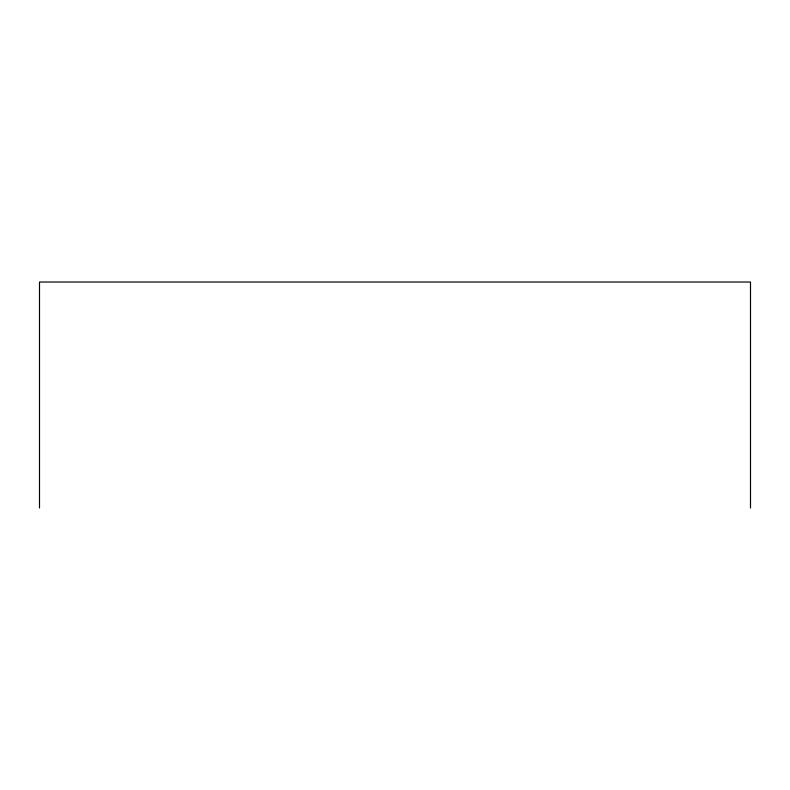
<?xml version="1.0" encoding="UTF-8"?>
<svg xmlns="http://www.w3.org/2000/svg" width="790" height="790" viewBox="0 0 790 790"><rect width="100%" height="100%" fill="white"/><g stroke="black" fill="none" stroke-linecap="round" stroke-linejoin="round"><path stroke-width="1.19" d="M750.5 507.98L750.5 282.02L39.5 282.02L39.5 507.98"/></g></svg>
